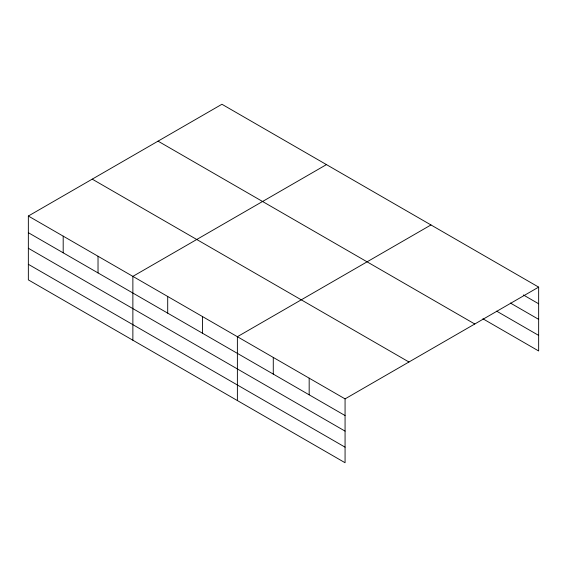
<?xml version="1.0" encoding="UTF-8"?>
<svg xmlns="http://www.w3.org/2000/svg" width="567" height="567" viewBox="0 0 567 567"><rect width="100%" height="100%" fill="white"/><g stroke="black" fill="none" stroke-linecap="round" stroke-linejoin="round"><path stroke-width="0.85" d="M28.35 216.027L345.069 398.884L345.069 462.736L28.35 279.878L28.35 216.027L221.931 104.264L538.65 287.122L538.65 350.973L482.9 318.782M326.45 164.607L132.869 276.37L132.869 340.221M430.963 224.95L237.382 336.713L237.382 400.564M345.069 398.884L538.65 287.122M523.376 294.96L538.65 303.784M510.392 303.04L538.65 319.356M496.642 311.148L538.65 335.402M158.051 141.148L474.77 324.005M92.23 179.144L408.949 362.001M28.35 232.69L345.069 415.547M28.35 248.261L345.069 431.118M28.35 264.307L345.069 447.165M309.171 378.161L309.171 394.823M273.28 357.437L273.28 374.1M202.547 316.599L202.547 333.261M167.704 296.484L167.704 313.147M98.027 256.256L98.027 272.918M63.192 236.141L63.192 252.804"/></g></svg>
